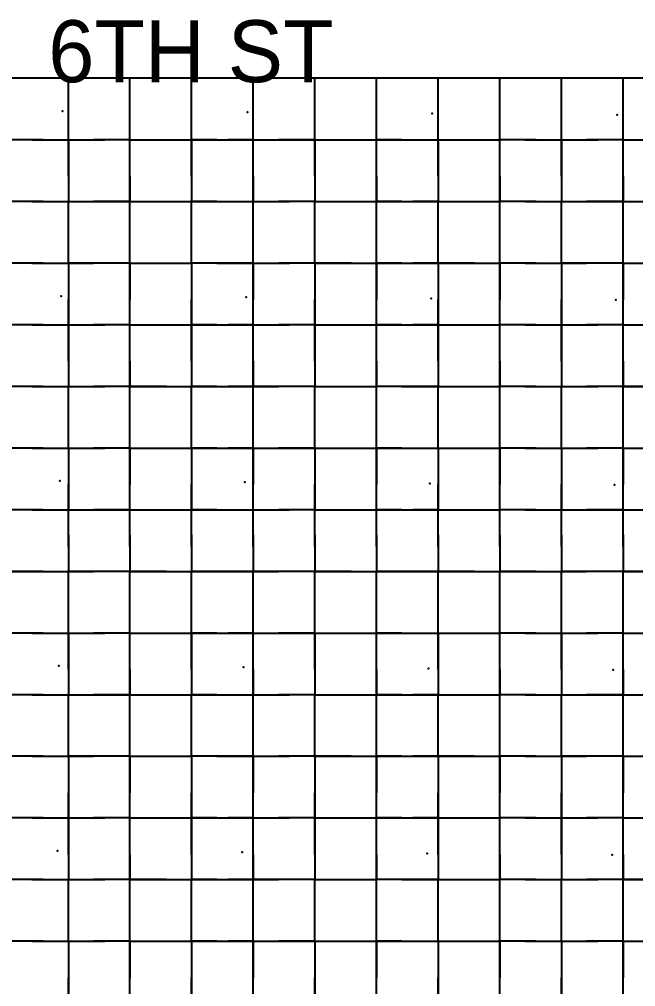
# Model space of a CAD drawing. Header units: metres. Extents: x 0 to 438, y -24 to 612.
# Drawn here: x 172.8 to 262.8, y 470.4 to 611.6 of the extents above; entities that cross this region are included whole.
import ezdxf

# ---------------------------------------------------------------- set-up
doc = ezdxf.new("R2010")
doc.units = ezdxf.units.M
for name, color, linetype in [('LAYER_01_CUT', 7, 'Continuous'), ('LAYER_04_GRID', 7, 'Continuous'), ('LAYER_05_LABELS', 7, 'Continuous')]:
    doc.layers.add(name, color=color, linetype=linetype)

msp = doc.modelspace()

# ---------------------------------------------------------------- linework, layer by layer
at = {"layer": 'LAYER_01_CUT'}
for points in [[(266.31, 603), (261, 603), (257.31, 603), (252, 603), (248.31, 603), (243, 603), (239.31, 603), (234, 603), (230.31, 603), (225, 603), (221.31, 603), (216, 603), (212.31, 603), (207, 603), (203.31, 603), (198, 603), (194.31, 603), (189, 603), (185.31, 603), (180, 603), (176.31, 603), (171, 603)], [(180, 599.31), (180, 603)], [(180, 597.69), (180, 603)], [(189, 599.31), (189, 603)], [(189, 597.69), (189, 603)], [(198, 599.31), (198, 603)], [(198, 597.69), (198, 603)], [(207, 599.31), (207, 603)], [(207, 597.69), (207, 603)], [(216, 599.31), (216, 603)], [(216, 597.69), (216, 603)], [(225, 599.31), (225, 603)], [(225, 597.69), (225, 603)], [(234, 599.31), (234, 603)], [(234, 597.69), (234, 603)], [(243, 599.31), (243, 603)], [(243, 597.69), (243, 603)], [(252, 599.31), (252, 603)], [(252, 597.69), (252, 603)], [(261, 599.31), (261, 603)], [(261, 597.69), (261, 603)], [(176.31, 594), (180, 594), (180, 599.31)], [(180, 590.31), (180, 585), (185.31, 585), (189, 585), (189, 590.31), (189, 594), (189, 599.31)], [(194.31, 594), (198, 594), (198, 599.31)], [(198, 590.31), (198, 585), (203.31, 585), (207, 585), (207, 590.31), (207, 594), (207, 599.31)], [(212.31, 594), (216, 594), (216, 599.31)], [(216, 590.31), (216, 585), (221.31, 585), (225, 585), (225, 590.31), (225, 594), (225, 599.31)], [(230.31, 594), (234, 594), (234, 599.31)], [(234, 590.31), (234, 585), (239.31, 585), (243, 585), (243, 590.31), (243, 594), (243, 599.31)], [(248.31, 594), (252, 594), (252, 599.31)], [(252, 590.31), (252, 585), (257.31, 585), (261, 585), (261, 590.31), (261, 594), (261, 599.31)], [(180, 594), (180, 597.69)], [(189, 594), (189, 597.69)], [(198, 594), (198, 597.69)], [(207, 594), (207, 597.69)], [(216, 594), (216, 597.69)], [(225, 594), (225, 597.69)], [(234, 594), (234, 597.69)], [(243, 594), (243, 597.69)], [(252, 594), (252, 597.69)], [(261, 594), (261, 597.69)], [(176.31, 594), (171, 594)], [(174.69, 594), (171, 594)], [(174.69, 594), (180, 594)], [(180, 588.69), (180, 594)], [(180, 594), (180, 590.31)], [(180, 594), (185.31, 594)], [(180, 594), (183.69, 594)], [(189, 594), (183.69, 594)], [(189, 594), (185.31, 594)], [(189, 588.69), (189, 594)], [(189, 594), (194.31, 594)], [(189, 594), (192.69, 594)], [(192.69, 594), (198, 594)], [(201.69, 594), (198, 594)], [(198, 588.69), (198, 594)], [(198, 594), (198, 590.31)], [(198, 594), (203.31, 594)], [(201.69, 594), (207, 594)], [(207, 594), (203.31, 594)], [(207, 588.69), (207, 594)], [(207, 594), (212.31, 594)], [(207, 594), (210.69, 594)], [(216, 594), (210.69, 594)], [(216, 588.69), (216, 594)], [(216, 594), (216, 590.31)], [(216, 594), (221.31, 594)], [(216, 594), (219.69, 594)], [(219.69, 594), (225, 594)], [(221.31, 594), (225, 594)], [(228.69, 594), (225, 594)], [(225, 588.69), (225, 594)], [(225, 594), (230.31, 594)], [(228.69, 594), (234, 594)], [(234, 588.69), (234, 594)], [(234, 594), (234, 590.31)], [(234, 594), (239.31, 594)], [(234, 594), (237.69, 594)], [(237.69, 594), (243, 594)], [(239.31, 594), (243, 594)], [(248.31, 594), (243, 594)], [(246.69, 594), (243, 594)], [(243, 588.69), (243, 594)], [(246.69, 594), (252, 594)], [(252, 588.69), (252, 594)], [(252, 594), (252, 590.31)], [(252, 594), (257.31, 594)], [(252, 594), (255.69, 594)], [(261, 594), (255.69, 594)], [(261, 594), (257.31, 594)], [(261, 588.69), (261, 594)], [(261, 594), (266.31, 594)], [(261, 594), (264.69, 594)], [(180, 588.69), (180, 585)], [(189, 588.69), (189, 585)], [(198, 588.69), (198, 585)], [(207, 588.69), (207, 585)], [(216, 588.69), (216, 585)], [(225, 588.69), (225, 585)], [(234, 588.69), (234, 585)], [(243, 588.69), (243, 585)], [(252, 588.69), (252, 585)], [(261, 588.69), (261, 585)], [(176.31, 585), (171, 585)], [(174.69, 585), (171, 585)], [(174.69, 585), (180, 585)], [(176.31, 585), (180, 585)], [(180, 581.31), (180, 585)], [(180, 579.69), (180, 585)], [(180, 585), (183.69, 585)], [(189, 585), (183.69, 585)], [(189, 581.31), (189, 585)], [(189, 579.69), (189, 585)], [(189, 585), (194.31, 585)], [(189, 585), (192.69, 585)], [(192.69, 585), (198, 585)], [(194.31, 585), (198, 585)], [(201.69, 585), (198, 585)], [(198, 581.31), (198, 585)], [(198, 579.69), (198, 585)], [(201.69, 585), (207, 585)], [(207, 581.31), (207, 585)], [(207, 579.69), (207, 585)], [(207, 585), (212.31, 585)], [(207, 585), (210.69, 585)], [(216, 585), (210.69, 585)], [(216, 585), (212.31, 585)], [(216, 581.31), (216, 585)], [(216, 579.69), (216, 585)], [(216, 585), (219.69, 585)], [(219.69, 585), (225, 585)], [(228.69, 585), (225, 585)], [(225, 581.31), (225, 585)], [(225, 579.69), (225, 585)], [(225, 585), (230.31, 585)], [(228.69, 585), (234, 585)], [(234, 585), (230.31, 585)], [(234, 581.31), (234, 585)], [(234, 579.69), (234, 585)], [(234, 585), (237.69, 585)], [(237.69, 585), (243, 585)], [(248.31, 585), (243, 585)], [(246.69, 585), (243, 585)], [(243, 581.31), (243, 585)], [(243, 579.69), (243, 585)], [(246.69, 585), (252, 585)], [(248.31, 585), (252, 585)], [(252, 581.31), (252, 585)], [(252, 579.69), (252, 585)], [(252, 585), (255.69, 585)], [(261, 585), (255.69, 585)], [(261, 581.31), (261, 585)], [(261, 579.69), (261, 585)], [(261, 585), (266.31, 585)], [(261, 585), (264.69, 585)], [(176.31, 558), (171, 558), (171, 563.31), (171, 567), (171, 572.31), (171, 576), (171, 581.31)], [(185.31, 576), (180, 576), (180, 581.31)], [(194.31, 558), (189, 558), (189, 563.31), (189, 567), (189, 572.31), (189, 576), (189, 581.31)], [(203.31, 576), (198, 576), (198, 581.31)], [(212.31, 558), (207, 558), (207, 563.31), (207, 567), (207, 572.31), (207, 576), (207, 581.31)], [(221.31, 576), (216, 576), (216, 581.31)], [(230.31, 558), (225, 558), (225, 563.31), (225, 567), (225, 572.31), (225, 576), (225, 581.31)], [(239.31, 576), (234, 576), (234, 581.31)], [(248.31, 558), (243, 558), (243, 563.31), (243, 567), (243, 572.31), (243, 576), (243, 581.31)], [(257.31, 576), (252, 576), (252, 581.31)], [(266.31, 558), (261, 558), (261, 563.31), (261, 567), (261, 572.31), (261, 576), (261, 581.31)], [(180, 576), (180, 579.69)], [(189, 576), (189, 579.69)], [(198, 576), (198, 579.69)], [(207, 576), (207, 579.69)], [(216, 576), (216, 579.69)], [(225, 576), (225, 579.69)], [(234, 576), (234, 579.69)], [(243, 576), (243, 579.69)], [(252, 576), (252, 579.69)], [(261, 576), (261, 579.69)], [(176.31, 576), (171, 576)], [(174.69, 576), (171, 576)], [(174.69, 576), (180, 576)], [(176.31, 576), (180, 576)], [(180, 576), (180, 572.31)], [(180, 576), (180, 570.69)], [(180, 576), (183.69, 576)], [(189, 576), (183.69, 576)], [(189, 576), (185.31, 576)], [(189, 576), (189, 570.69)], [(189, 576), (194.31, 576)], [(189, 576), (192.69, 576)], [(192.69, 576), (198, 576)], [(194.31, 576), (198, 576)], [(201.69, 576), (198, 576)], [(198, 576), (198, 572.31)], [(198, 576), (198, 570.69)], [(201.69, 576), (207, 576)], [(207, 576), (203.31, 576)], [(207, 576), (207, 570.69)], [(207, 576), (212.31, 576)], [(207, 576), (210.69, 576)], [(216, 576), (210.69, 576)], [(216, 576), (212.31, 576)], [(216, 576), (216, 572.31)], [(216, 576), (216, 570.69)], [(216, 576), (219.69, 576)], [(219.69, 576), (225, 576)], [(221.31, 576), (225, 576)], [(228.69, 576), (225, 576)], [(225, 576), (225, 570.69)], [(225, 576), (230.31, 576)], [(228.69, 576), (234, 576)], [(234, 576), (230.31, 576)], [(234, 576), (234, 572.31)], [(234, 576), (234, 570.69)], [(234, 576), (237.69, 576)], [(237.69, 576), (243, 576)], [(239.31, 576), (243, 576)], [(248.31, 576), (243, 576)], [(246.69, 576), (243, 576)], [(243, 576), (243, 570.69)], [(246.69, 576), (252, 576)], [(248.31, 576), (252, 576)], [(252, 576), (252, 572.31)], [(252, 576), (252, 570.69)], [(252, 576), (255.69, 576)], [(261, 576), (255.69, 576)], [(261, 576), (257.31, 576)], [(261, 576), (261, 570.69)], [(261, 576), (266.31, 576)], [(261, 576), (264.69, 576)], [(180, 572.31), (180, 567), (180, 570.69)], [(198, 572.31), (198, 567), (198, 570.69)], [(216, 572.31), (216, 567), (216, 570.69)], [(234, 572.31), (234, 567), (234, 570.69)], [(252, 572.31), (252, 567), (252, 570.69)], [(189, 567), (189, 570.69)], [(207, 567), (207, 570.69)], [(225, 567), (225, 570.69)], [(243, 567), (243, 570.69)], [(261, 567), (261, 570.69)], [(176.31, 567), (171, 567)], [(174.69, 567), (171, 567)], [(174.69, 567), (180, 567)], [(176.31, 567), (180, 567)], [(180, 561.69), (180, 567)], [(180, 567), (180, 563.31)], [(180, 567), (185.31, 567)], [(180, 567), (183.69, 567)], [(189, 567), (183.69, 567)], [(189, 567), (185.31, 567)], [(189, 561.69), (189, 567)], [(189, 567), (194.31, 567)], [(189, 567), (192.69, 567)], [(192.69, 567), (198, 567)], [(194.31, 567), (198, 567)], [(201.69, 567), (198, 567)], [(198, 561.69), (198, 567)], [(198, 567), (198, 563.31)], [(198, 567), (203.31, 567)], [(201.69, 567), (207, 567)], [(207, 567), (203.31, 567)], [(207, 561.69), (207, 567)], [(207, 567), (212.31, 567)], [(207, 567), (210.69, 567)], [(216, 567), (210.69, 567)], [(216, 567), (212.31, 567)], [(216, 561.69), (216, 567)], [(216, 567), (216, 563.31)], [(216, 567), (221.31, 567)], [(216, 567), (219.69, 567)], [(219.69, 567), (225, 567)], [(221.31, 567), (225, 567)], [(228.69, 567), (225, 567)], [(225, 561.69), (225, 567)], [(225, 567), (230.31, 567)], [(228.69, 567), (234, 567)], [(234, 567), (230.31, 567)], [(234, 561.69), (234, 567)], [(234, 567), (234, 563.31)], [(234, 567), (239.31, 567)], [(234, 567), (237.69, 567)], [(237.69, 567), (243, 567)], [(239.31, 567), (243, 567)], [(248.31, 567), (243, 567)], [(246.69, 567), (243, 567)], [(243, 561.69), (243, 567)], [(246.69, 567), (252, 567)], [(248.31, 567), (252, 567)], [(252, 561.69), (252, 567)], [(252, 567), (252, 563.31)], [(252, 567), (257.31, 567)], [(252, 567), (255.69, 567)], [(261, 567), (255.69, 567)], [(261, 567), (257.31, 567)], [(261, 561.69), (261, 567)], [(261, 567), (266.31, 567)], [(261, 567), (264.69, 567)], [(180, 563.31), (180, 558), (185.31, 558)], [(198, 563.31), (198, 558), (203.31, 558)], [(216, 563.31), (216, 558), (221.31, 558)], [(234, 563.31), (234, 558), (239.31, 558)], [(252, 563.31), (252, 558), (257.31, 558)], [(180, 561.69), (180, 558)], [(189, 561.69), (189, 558)], [(198, 561.69), (198, 558)], [(207, 561.69), (207, 558)], [(216, 561.69), (216, 558)], [(225, 561.69), (225, 558)], [(234, 561.69), (234, 558)], [(243, 561.69), (243, 558)], [(252, 561.69), (252, 558)], [(261, 561.69), (261, 558)], [(174.69, 558), (171, 558)], [(174.69, 558), (180, 558)], [(176.31, 558), (180, 558)], [(180, 554.31), (180, 558)], [(180, 552.69), (180, 558)], [(180, 558), (183.69, 558)], [(189, 558), (183.69, 558)], [(189, 558), (185.31, 558)], [(189, 554.31), (189, 558)], [(189, 552.69), (189, 558)], [(189, 558), (192.69, 558)], [(192.69, 558), (198, 558)], [(194.31, 558), (198, 558)], [(201.69, 558), (198, 558)], [(198, 554.31), (198, 558)], [(198, 552.69), (198, 558)], [(201.69, 558), (207, 558)], [(207, 558), (203.31, 558)], [(207, 554.31), (207, 558)], [(207, 552.69), (207, 558)], [(207, 558), (210.69, 558)], [(216, 558), (210.69, 558)], [(216, 558), (212.31, 558)], [(216, 554.31), (216, 558)], [(216, 552.69), (216, 558)], [(216, 558), (219.69, 558)], [(219.69, 558), (225, 558)], [(221.31, 558), (225, 558)], [(228.69, 558), (225, 558)], [(225, 554.31), (225, 558)], [(225, 552.69), (225, 558)], [(228.69, 558), (234, 558)], [(234, 558), (230.31, 558)], [(234, 554.31), (234, 558)], [(234, 552.69), (234, 558)], [(234, 558), (237.69, 558)], [(237.69, 558), (243, 558)], [(239.31, 558), (243, 558)], [(246.69, 558), (243, 558)], [(243, 554.31), (243, 558)], [(243, 552.69), (243, 558)], [(246.69, 558), (252, 558)], [(248.31, 558), (252, 558)], [(252, 554.31), (252, 558)], [(252, 552.69), (252, 558)], [(252, 558), (255.69, 558)], [(261, 558), (255.69, 558)], [(261, 558), (257.31, 558)], [(261, 554.31), (261, 558)], [(261, 552.69), (261, 558)], [(261, 558), (264.69, 558)], [(176.31, 549), (180, 549), (180, 554.31)], [(185.31, 540), (189, 540), (189, 545.31), (189, 549), (189, 554.31)], [(194.31, 549), (198, 549), (198, 554.31)], [(203.31, 540), (207, 540), (207, 545.31), (207, 549), (207, 554.31)], [(212.31, 549), (216, 549), (216, 554.31)], [(221.31, 540), (225, 540), (225, 545.31), (225, 549), (225, 554.31)], [(230.31, 549), (234, 549), (234, 554.31)], [(239.31, 540), (243, 540), (243, 545.31), (243, 549), (243, 554.31)], [(248.31, 549), (252, 549), (252, 554.31)], [(257.31, 540), (261, 540), (261, 545.31), (261, 549), (261, 554.31)], [(180, 549), (180, 552.69)], [(189, 549), (189, 552.69)], [(198, 549), (198, 552.69)], [(207, 549), (207, 552.69)], [(216, 549), (216, 552.69)], [(225, 549), (225, 552.69)], [(234, 549), (234, 552.69)], [(243, 549), (243, 552.69)], [(252, 549), (252, 552.69)], [(261, 549), (261, 552.69)], [(176.31, 549), (171, 549)], [(174.69, 549), (171, 549)], [(174.69, 549), (180, 549)], [(180, 549), (180, 545.31)], [(180, 549), (180, 543.69)], [(180, 549), (185.31, 549)], [(180, 549), (183.69, 549)], [(189, 549), (183.69, 549)], [(189, 549), (185.31, 549)], [(189, 549), (189, 543.69)], [(189, 549), (194.31, 549)], [(189, 549), (192.69, 549)], [(192.69, 549), (198, 549)], [(201.69, 549), (198, 549)], [(198, 549), (198, 545.31)], [(198, 549), (198, 543.69)], [(198, 549), (203.31, 549)], [(201.69, 549), (207, 549)], [(207, 549), (203.31, 549)], [(207, 549), (207, 543.69)], [(207, 549), (212.31, 549)], [(207, 549), (210.69, 549)], [(216, 549), (210.69, 549)], [(216, 549), (216, 545.31)], [(216, 549), (216, 543.69)], [(216, 549), (221.31, 549)], [(216, 549), (219.69, 549)], [(219.69, 549), (225, 549)], [(221.31, 549), (225, 549)], [(228.69, 549), (225, 549)], [(225, 549), (225, 543.69)], [(225, 549), (230.31, 549)], [(228.69, 549), (234, 549)], [(234, 549), (234, 545.31)], [(234, 549), (234, 543.69)], [(234, 549), (239.31, 549)], [(234, 549), (237.69, 549)], [(237.69, 549), (243, 549)], [(239.31, 549), (243, 549)], [(248.31, 549), (243, 549)], [(246.69, 549), (243, 549)], [(243, 549), (243, 543.69)], [(246.69, 549), (252, 549)], [(252, 549), (252, 545.31)], [(252, 549), (252, 543.69)], [(252, 549), (257.31, 549)], [(252, 549), (255.69, 549)], [(261, 549), (255.69, 549)], [(261, 549), (257.31, 549)], [(261, 549), (261, 543.69)], [(261, 549), (266.31, 549)], [(261, 549), (264.69, 549)], [(180, 545.31), (180, 540), (180, 543.69)], [(198, 545.31), (198, 540), (198, 543.69)], [(216, 545.31), (216, 540), (216, 543.69)], [(234, 545.31), (234, 540), (234, 543.69)], [(252, 545.31), (252, 540), (252, 543.69)], [(189, 540), (189, 543.69)], [(207, 540), (207, 543.69)], [(225, 540), (225, 543.69)], [(243, 540), (243, 543.69)], [(261, 540), (261, 543.69)], [(176.31, 540), (171, 540)], [(174.69, 540), (171, 540)], [(174.69, 540), (180, 540)], [(176.31, 540), (180, 540)], [(180, 536.31), (180, 540)], [(180, 534.69), (180, 540)], [(180, 540), (185.31, 540)], [(180, 540), (183.69, 540)], [(189, 540), (183.69, 540)], [(189, 536.31), (189, 540)], [(189, 534.69), (189, 540)], [(189, 540), (194.31, 540)], [(189, 540), (192.69, 540)], [(192.69, 540), (198, 540)], [(194.31, 540), (198, 540)], [(201.69, 540), (198, 540)], [(198, 536.31), (198, 540)], [(198, 534.69), (198, 540)], [(198, 540), (203.31, 540)], [(201.69, 540), (207, 540)], [(207, 536.31), (207, 540)], [(207, 534.69), (207, 540)], [(207, 540), (212.31, 540)], [(207, 540), (210.69, 540)], [(216, 540), (210.69, 540)], [(216, 540), (212.31, 540)], [(216, 536.31), (216, 540)], [(216, 534.69), (216, 540)], [(216, 540), (221.31, 540)], [(216, 540), (219.69, 540)], [(219.69, 540), (225, 540)], [(228.69, 540), (225, 540)], [(225, 536.31), (225, 540)], [(225, 534.69), (225, 540)], [(225, 540), (230.31, 540)], [(228.69, 540), (234, 540)], [(234, 540), (230.31, 540)], [(234, 536.31), (234, 540)], [(234, 534.69), (234, 540)], [(234, 540), (239.31, 540)], [(234, 540), (237.69, 540)], [(237.69, 540), (243, 540)], [(248.31, 540), (243, 540)], [(246.69, 540), (243, 540)], [(243, 536.31), (243, 540)], [(243, 534.69), (243, 540)], [(246.69, 540), (252, 540)], [(248.31, 540), (252, 540)], [(252, 536.31), (252, 540)], [(252, 534.69), (252, 540)], [(252, 540), (257.31, 540)], [(252, 540), (255.69, 540)], [(261, 540), (255.69, 540)], [(261, 536.31), (261, 540)], [(261, 534.69), (261, 540)], [(261, 540), (266.31, 540)], [(261, 540), (264.69, 540)], [(180, 536.31), (180, 531)], [(189, 536.31), (189, 531)], [(198, 536.31), (198, 531)], [(207, 536.31), (207, 531)], [(216, 536.31), (216, 531)], [(225, 536.31), (225, 531)], [(234, 536.31), (234, 531)], [(243, 536.31), (243, 531)], [(252, 536.31), (252, 531)], [(261, 536.31), (261, 531)], [(180, 534.69), (180, 531)], [(189, 534.69), (189, 531)], [(198, 534.69), (198, 531)], [(207, 534.69), (207, 531)], [(216, 534.69), (216, 531)], [(225, 534.69), (225, 531)], [(234, 534.69), (234, 531)], [(243, 534.69), (243, 531)], [(252, 534.69), (252, 531)], [(261, 534.69), (261, 531)], [(176.31, 531), (171, 531), (174.69, 531)], [(174.69, 531), (180, 531)], [(176.31, 531), (180, 531)], [(185.31, 531), (180, 531), (183.69, 531)], [(180, 527.31), (180, 531)], [(180, 525.69), (180, 531)], [(189, 531), (183.69, 531)], [(189, 531), (185.31, 531)], [(194.31, 531), (189, 531), (192.69, 531)], [(189, 527.31), (189, 531)], [(189, 525.69), (189, 531)], [(192.69, 531), (198, 531)], [(194.31, 531), (198, 531)], [(203.31, 531), (198, 531), (201.69, 531)], [(198, 527.31), (198, 531)], [(198, 525.69), (198, 531)], [(201.69, 531), (207, 531)], [(207, 531), (203.31, 531)], [(212.31, 531), (207, 531), (210.69, 531)], [(207, 527.31), (207, 531)], [(207, 525.69), (207, 531)], [(216, 531), (210.69, 531)], [(216, 531), (212.31, 531)], [(221.31, 531), (216, 531), (219.69, 531)], [(216, 527.31), (216, 531)], [(216, 525.69), (216, 531)], [(219.69, 531), (225, 531)], [(221.31, 531), (225, 531)], [(230.31, 531), (225, 531), (228.69, 531)], [(225, 527.31), (225, 531)], [(225, 525.69), (225, 531)], [(228.69, 531), (234, 531)], [(234, 531), (230.31, 531)], [(239.31, 531), (234, 531), (237.69, 531)], [(234, 527.31), (234, 531)], [(234, 525.69), (234, 531)], [(237.69, 531), (243, 531)], [(239.31, 531), (243, 531)], [(248.31, 531), (243, 531), (246.69, 531)], [(243, 527.31), (243, 531)], [(243, 525.69), (243, 531)], [(246.69, 531), (252, 531)], [(248.31, 531), (252, 531)], [(257.31, 531), (252, 531), (255.69, 531)], [(252, 527.31), (252, 531)], [(252, 525.69), (252, 531)], [(261, 531), (255.69, 531)], [(261, 531), (257.31, 531)], [(266.31, 531), (261, 531), (264.69, 531)], [(261, 527.31), (261, 531)], [(261, 525.69), (261, 531)], [(176.31, 522), (180, 522), (180, 527.31)], [(180, 518.31), (180, 513), (185.31, 513), (189, 513), (189, 518.31), (189, 522), (189, 527.31)], [(194.31, 522), (198, 522), (198, 527.31)], [(198, 518.31), (198, 513), (203.31, 513), (207, 513), (207, 518.31), (207, 522), (207, 527.31)], [(212.31, 522), (216, 522), (216, 527.31)], [(216, 518.31), (216, 513), (221.31, 513), (225, 513), (225, 518.31), (225, 522), (225, 527.31)], [(230.31, 522), (234, 522), (234, 527.31)], [(234, 518.31), (234, 513), (239.31, 513), (243, 513), (243, 518.31), (243, 522), (243, 527.31)], [(248.31, 522), (252, 522), (252, 527.31)], [(252, 518.31), (252, 513), (257.31, 513), (261, 513), (261, 518.31), (261, 522), (261, 527.31)], [(180, 522), (180, 525.69)], [(189, 522), (189, 525.69)], [(198, 522), (198, 525.69)], [(207, 522), (207, 525.69)], [(216, 522), (216, 525.69)], [(225, 522), (225, 525.69)], [(234, 522), (234, 525.69)], [(243, 522), (243, 525.69)], [(252, 522), (252, 525.69)], [(261, 522), (261, 525.69)], [(176.31, 522), (171, 522)], [(174.69, 522), (171, 522)], [(174.69, 522), (180, 522)], [(180, 516.69), (180, 522)], [(180, 522), (180, 518.31)], [(180, 522), (185.31, 522)], [(180, 522), (183.69, 522)], [(189, 522), (183.69, 522)], [(189, 522), (185.31, 522)], [(189, 516.69), (189, 522)], [(189, 522), (194.31, 522)], [(189, 522), (192.69, 522)], [(192.69, 522), (198, 522)], [(201.69, 522), (198, 522)], [(198, 516.69), (198, 522)], [(198, 522), (198, 518.31)], [(198, 522), (203.31, 522)], [(201.69, 522), (207, 522)], [(207, 522), (203.31, 522)], [(207, 516.69), (207, 522)], [(207, 522), (212.31, 522)], [(207, 522), (210.69, 522)], [(216, 522), (210.69, 522)], [(216, 516.69), (216, 522)], [(216, 522), (216, 518.31)], [(216, 522), (221.31, 522)], [(216, 522), (219.69, 522)], [(219.69, 522), (225, 522)], [(221.31, 522), (225, 522)], [(228.69, 522), (225, 522)], [(225, 516.69), (225, 522)], [(225, 522), (230.31, 522)], [(228.69, 522), (234, 522)], [(234, 516.69), (234, 522)], [(234, 522), (234, 518.31)], [(234, 522), (239.31, 522)], [(234, 522), (237.69, 522)], [(237.69, 522), (243, 522)], [(239.31, 522), (243, 522)], [(248.31, 522), (243, 522)], [(246.69, 522), (243, 522)], [(243, 516.69), (243, 522)], [(246.69, 522), (252, 522)], [(252, 516.69), (252, 522)], [(252, 522), (252, 518.31)], [(252, 522), (257.31, 522)], [(252, 522), (255.69, 522)], [(261, 522), (255.69, 522)], [(261, 522), (257.31, 522)], [(261, 516.69), (261, 522)], [(261, 522), (266.31, 522)], [(261, 522), (264.69, 522)], [(180, 516.69), (180, 513)], [(189, 516.69), (189, 513)], [(198, 516.69), (198, 513)], [(207, 516.69), (207, 513)], [(216, 516.69), (216, 513)], [(225, 516.69), (225, 513)], [(234, 516.69), (234, 513)], [(243, 516.69), (243, 513)], [(252, 516.69), (252, 513)], [(261, 516.69), (261, 513)], [(176.31, 513), (171, 513)], [(174.69, 513), (171, 513)], [(174.69, 513), (180, 513)], [(176.31, 513), (180, 513)], [(180, 509.31), (180, 513)], [(180, 507.69), (180, 513)], [(180, 513), (183.69, 513)], [(189, 513), (183.69, 513)], [(189, 509.31), (189, 513)], [(189, 507.69), (189, 513)], [(189, 513), (194.31, 513)], [(189, 513), (192.69, 513)], [(192.69, 513), (198, 513)], [(194.31, 513), (198, 513)], [(201.69, 513), (198, 513)], [(198, 509.31), (198, 513)], [(198, 507.69), (198, 513)], [(201.69, 513), (207, 513)], [(207, 509.31), (207, 513)], [(207, 507.69), (207, 513)], [(207, 513), (212.31, 513)], [(207, 513), (210.69, 513)], [(216, 513), (210.69, 513)], [(216, 513), (212.31, 513)], [(216, 509.31), (216, 513)], [(216, 507.69), (216, 513)], [(216, 513), (219.69, 513)], [(219.69, 513), (225, 513)], [(228.69, 513), (225, 513)], [(225, 509.31), (225, 513)], [(225, 507.69), (225, 513)], [(225, 513), (230.31, 513)], [(228.69, 513), (234, 513)], [(234, 513), (230.31, 513)], [(234, 509.31), (234, 513)], [(234, 507.69), (234, 513)], [(234, 513), (237.69, 513)], [(237.69, 513), (243, 513)], [(248.31, 513), (243, 513)], [(246.69, 513), (243, 513)], [(243, 509.31), (243, 513)], [(243, 507.69), (243, 513)], [(246.69, 513), (252, 513)], [(248.31, 513), (252, 513)], [(252, 509.31), (252, 513)], [(252, 507.69), (252, 513)], [(252, 513), (255.69, 513)], [(261, 513), (255.69, 513)], [(261, 509.31), (261, 513)], [(261, 507.69), (261, 513)], [(261, 513), (266.31, 513)], [(261, 513), (264.69, 513)], [(176.31, 486), (171, 486), (171, 491.31), (171, 495), (171, 500.31), (171, 504), (171, 509.31)], [(185.31, 504), (180, 504), (180, 509.31)], [(194.31, 486), (189, 486), (189, 491.31), (189, 495), (189, 500.31), (189, 504), (189, 509.31)], [(203.31, 504), (198, 504), (198, 509.31)], [(212.31, 486), (207, 486), (207, 491.31), (207, 495), (207, 500.31), (207, 504), (207, 509.31)], [(221.31, 504), (216, 504), (216, 509.31)], [(230.31, 486), (225, 486), (225, 491.31), (225, 495), (225, 500.31), (225, 504), (225, 509.31)], [(239.31, 504), (234, 504), (234, 509.31)], [(248.31, 486), (243, 486), (243, 491.31), (243, 495), (243, 500.31), (243, 504), (243, 509.31)], [(257.31, 504), (252, 504), (252, 509.31)], [(266.31, 486), (261, 486), (261, 491.31), (261, 495), (261, 500.31), (261, 504), (261, 509.31)], [(180, 504), (180, 507.69)], [(189, 504), (189, 507.69)], [(198, 504), (198, 507.69)], [(207, 504), (207, 507.69)], [(216, 504), (216, 507.69)], [(225, 504), (225, 507.69)], [(234, 504), (234, 507.69)], [(243, 504), (243, 507.69)], [(252, 504), (252, 507.69)], [(261, 504), (261, 507.69)], [(176.31, 504), (171, 504)], [(174.69, 504), (171, 504)], [(174.69, 504), (180, 504)], [(176.31, 504), (180, 504)], [(180, 504), (180, 500.31)], [(180, 504), (180, 498.69)], [(180, 504), (183.69, 504)], [(189, 504), (183.69, 504)], [(189, 504), (185.31, 504)], [(189, 504), (189, 498.69)], [(189, 504), (194.31, 504)], [(189, 504), (192.69, 504)], [(192.69, 504), (198, 504)], [(194.31, 504), (198, 504)], [(201.69, 504), (198, 504)], [(198, 504), (198, 500.31)], [(198, 504), (198, 498.69)], [(201.69, 504), (207, 504)], [(207, 504), (203.31, 504)], [(207, 504), (207, 498.69)], [(207, 504), (212.31, 504)], [(207, 504), (210.69, 504)], [(216, 504), (210.69, 504)], [(216, 504), (212.31, 504)], [(216, 504), (216, 500.31)], [(216, 504), (216, 498.69)], [(216, 504), (219.69, 504)], [(219.69, 504), (225, 504)], [(221.31, 504), (225, 504)], [(228.69, 504), (225, 504)], [(225, 504), (225, 498.69)], [(225, 504), (230.31, 504)], [(228.69, 504), (234, 504)], [(234, 504), (230.31, 504)], [(234, 504), (234, 500.31)], [(234, 504), (234, 498.69)], [(234, 504), (237.69, 504)], [(237.69, 504), (243, 504)], [(239.31, 504), (243, 504)], [(248.31, 504), (243, 504)], [(246.69, 504), (243, 504)], [(243, 504), (243, 498.69)], [(246.69, 504), (252, 504)], [(248.31, 504), (252, 504)], [(252, 504), (252, 500.31)], [(252, 504), (252, 498.69)], [(252, 504), (255.69, 504)], [(261, 504), (255.69, 504)], [(261, 504), (257.31, 504)], [(261, 504), (261, 498.69)], [(261, 504), (266.31, 504)], [(261, 504), (264.69, 504)], [(180, 500.31), (180, 495), (180, 498.69)], [(198, 500.31), (198, 495), (198, 498.69)], [(216, 500.31), (216, 495), (216, 498.69)], [(234, 500.31), (234, 495), (234, 498.69)], [(252, 500.31), (252, 495), (252, 498.69)], [(189, 495), (189, 498.69)], [(207, 495), (207, 498.69)], [(225, 495), (225, 498.69)], [(243, 495), (243, 498.69)], [(261, 495), (261, 498.69)], [(176.31, 495), (171, 495)], [(174.69, 495), (171, 495)], [(174.69, 495), (180, 495)], [(176.31, 495), (180, 495)], [(180, 489.69), (180, 495)], [(180, 495), (180, 491.31)], [(180, 495), (185.31, 495)], [(180, 495), (183.69, 495)], [(189, 495), (183.69, 495)], [(189, 495), (185.31, 495)], [(189, 489.69), (189, 495)], [(189, 495), (194.31, 495)], [(189, 495), (192.69, 495)], [(192.69, 495), (198, 495)], [(194.31, 495), (198, 495)], [(201.69, 495), (198, 495)], [(198, 489.69), (198, 495)], [(198, 495), (198, 491.31)], [(198, 495), (203.31, 495)], [(201.69, 495), (207, 495)], [(207, 495), (203.31, 495)], [(207, 489.69), (207, 495)], [(207, 495), (212.31, 495)], [(207, 495), (210.69, 495)], [(216, 495), (210.69, 495)], [(216, 495), (212.31, 495)], [(216, 489.69), (216, 495)], [(216, 495), (216, 491.31)], [(216, 495), (221.31, 495)], [(216, 495), (219.69, 495)], [(219.69, 495), (225, 495)], [(221.31, 495), (225, 495)], [(228.69, 495), (225, 495)], [(225, 489.69), (225, 495)], [(225, 495), (230.31, 495)], [(228.69, 495), (234, 495)], [(234, 495), (230.31, 495)], [(234, 489.69), (234, 495)], [(234, 495), (234, 491.31)], [(234, 495), (239.31, 495)], [(234, 495), (237.69, 495)], [(237.69, 495), (243, 495)], [(239.31, 495), (243, 495)], [(248.31, 495), (243, 495)], [(246.69, 495), (243, 495)], [(243, 489.69), (243, 495)], [(246.69, 495), (252, 495)], [(248.31, 495), (252, 495)], [(252, 489.69), (252, 495)], [(252, 495), (252, 491.31)], [(252, 495), (257.31, 495)], [(252, 495), (255.69, 495)], [(261, 495), (255.69, 495)], [(261, 495), (257.31, 495)], [(261, 489.69), (261, 495)], [(261, 495), (266.31, 495)], [(261, 495), (264.69, 495)], [(180, 491.31), (180, 486), (185.31, 486)], [(198, 491.31), (198, 486), (203.31, 486)], [(216, 491.31), (216, 486), (221.31, 486)], [(234, 491.31), (234, 486), (239.31, 486)], [(252, 491.31), (252, 486), (257.31, 486)], [(180, 489.69), (180, 486)], [(189, 489.69), (189, 486)], [(198, 489.69), (198, 486)], [(207, 489.69), (207, 486)], [(216, 489.69), (216, 486)], [(225, 489.69), (225, 486)], [(234, 489.69), (234, 486)], [(243, 489.69), (243, 486)], [(252, 489.69), (252, 486)], [(261, 489.69), (261, 486)], [(174.69, 486), (171, 486)], [(174.69, 486), (180, 486)], [(176.31, 486), (180, 486)], [(180, 482.31), (180, 486)], [(180, 480.69), (180, 486)], [(180, 486), (183.69, 486)], [(189, 486), (183.69, 486)], [(189, 486), (185.31, 486)], [(189, 482.31), (189, 486)], [(189, 480.69), (189, 486)], [(189, 486), (192.69, 486)], [(192.69, 486), (198, 486)], [(194.31, 486), (198, 486)], [(201.69, 486), (198, 486)], [(198, 482.31), (198, 486)], [(198, 480.69), (198, 486)], [(201.69, 486), (207, 486)], [(207, 486), (203.31, 486)], [(207, 482.31), (207, 486)], [(207, 480.69), (207, 486)], [(207, 486), (210.69, 486)], [(216, 486), (210.69, 486)], [(216, 486), (212.31, 486)], [(216, 482.31), (216, 486)], [(216, 480.69), (216, 486)], [(216, 486), (219.69, 486)], [(219.69, 486), (225, 486)], [(221.31, 486), (225, 486)], [(228.69, 486), (225, 486)], [(225, 482.31), (225, 486)], [(225, 480.69), (225, 486)], [(228.69, 486), (234, 486)], [(234, 486), (230.31, 486)], [(234, 482.31), (234, 486)], [(234, 480.69), (234, 486)], [(234, 486), (237.69, 486)], [(237.69, 486), (243, 486)], [(239.31, 486), (243, 486)], [(246.69, 486), (243, 486)], [(243, 482.31), (243, 486)], [(243, 480.69), (243, 486)], [(246.69, 486), (252, 486)], [(248.31, 486), (252, 486)], [(252, 482.31), (252, 486)], [(252, 480.69), (252, 486)], [(252, 486), (255.69, 486)], [(261, 486), (255.69, 486)], [(261, 486), (257.31, 486)], [(261, 482.31), (261, 486)], [(261, 480.69), (261, 486)], [(261, 486), (264.69, 486)], [(176.31, 477), (180, 477), (180, 482.31)], [(185.31, 468), (189, 468), (189, 473.31), (189, 477), (189, 482.31)], [(194.31, 477), (198, 477), (198, 482.31)], [(203.31, 468), (207, 468), (207, 473.31), (207, 477), (207, 482.31)], [(212.31, 477), (216, 477), (216, 482.31)], [(221.31, 468), (225, 468), (225, 473.31), (225, 477), (225, 482.31)], [(230.31, 477), (234, 477), (234, 482.31)], [(239.31, 468), (243, 468), (243, 473.31), (243, 477), (243, 482.31)], [(248.31, 477), (252, 477), (252, 482.31)], [(257.31, 468), (261, 468), (261, 473.31), (261, 477), (261, 482.31)], [(180, 477), (180, 480.69)], [(189, 477), (189, 480.69)], [(198, 477), (198, 480.69)], [(207, 477), (207, 480.69)], [(216, 477), (216, 480.69)], [(225, 477), (225, 480.69)], [(234, 477), (234, 480.69)], [(243, 477), (243, 480.69)], [(252, 477), (252, 480.69)], [(261, 477), (261, 480.69)], [(176.31, 477), (171, 477)], [(174.69, 477), (171, 477)], [(174.69, 477), (180, 477)], [(180, 477), (180, 473.31)], [(180, 477), (180, 471.69)], [(180, 477), (185.31, 477)], [(180, 477), (183.69, 477)], [(189, 477), (183.69, 477)], [(189, 477), (185.31, 477)], [(189, 477), (189, 471.69)], [(189, 477), (194.31, 477)], [(189, 477), (192.69, 477)], [(192.69, 477), (198, 477)], [(201.69, 477), (198, 477)], [(198, 477), (198, 473.31)], [(198, 477), (198, 471.69)], [(198, 477), (203.31, 477)], [(201.69, 477), (207, 477)], [(207, 477), (203.31, 477)], [(207, 477), (207, 471.69)], [(207, 477), (212.31, 477)], [(207, 477), (210.69, 477)], [(216, 477), (210.69, 477)], [(216, 477), (216, 473.31)], [(216, 477), (216, 471.69)], [(216, 477), (221.31, 477)], [(216, 477), (219.69, 477)], [(219.69, 477), (225, 477)], [(221.31, 477), (225, 477)], [(228.69, 477), (225, 477)], [(225, 477), (225, 471.69)], [(225, 477), (230.31, 477)], [(228.69, 477), (234, 477)], [(234, 477), (234, 473.31)], [(234, 477), (234, 471.69)], [(234, 477), (239.31, 477)], [(234, 477), (237.69, 477)], [(237.69, 477), (243, 477)], [(239.31, 477), (243, 477)], [(248.31, 477), (243, 477)], [(246.69, 477), (243, 477)], [(243, 477), (243, 471.69)], [(246.69, 477), (252, 477)], [(252, 477), (252, 473.31)], [(252, 477), (252, 471.69)], [(252, 477), (257.31, 477)], [(252, 477), (255.69, 477)], [(261, 477), (255.69, 477)], [(261, 477), (257.31, 477)], [(261, 477), (261, 471.69)], [(261, 477), (266.31, 477)], [(261, 477), (264.69, 477)], [(180, 473.31), (180, 468), (180, 471.69)], [(198, 473.31), (198, 468), (198, 471.69)], [(216, 473.31), (216, 468), (216, 471.69)], [(234, 473.31), (234, 468), (234, 471.69)], [(252, 473.31), (252, 468), (252, 471.69)], [(189, 468), (189, 471.69)], [(207, 468), (207, 471.69)], [(225, 468), (225, 471.69)], [(243, 468), (243, 471.69)], [(261, 468), (261, 471.69)]]:
    msp.add_lwpolyline(points, dxfattribs=at)
at = {"layer": 'LAYER_04_GRID'}
for p in [(179.15, 598.19), (206.15, 598.01), (233.14, 597.82), (260.14, 597.63), (178.96, 571.19), (205.96, 571.01), (232.96, 570.82), (259.96, 570.64), (178.77, 544.2), (205.77, 544.01), (232.77, 543.82), (259.77, 543.64), (178.59, 517.2), (205.59, 517.01), (232.59, 516.82), (259.58, 516.64), (178.4, 490.2), (205.4, 490.01), (232.4, 489.82), (259.4, 489.64)]:
    msp.add_point(p, dxfattribs=at)

# ---------------------------------------------------------------- texts
at = {"layer": 'LAYER_05_LABELS'}
msp.add_text('6TH ST', height=9.045, dxfattribs=at).set_placement((177.07, 602.4))

doc.saveas('drawing.dxf')
